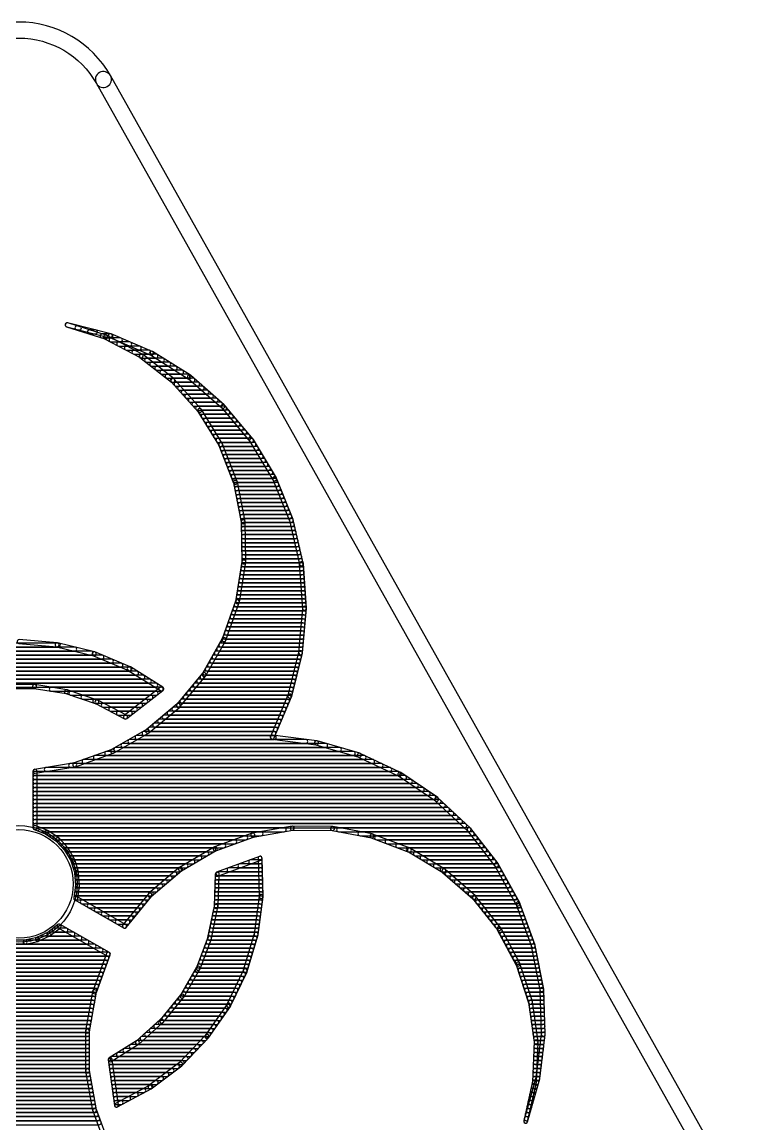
# Model space of a CAD drawing. Extents: x 1.9 to 101, y 1.3 to 100.3.
# Drawn here: x 85.66 to 90.55, y 65.83 to 73.19 of the extents above; entities that cross this region are included whole.
import ezdxf

# ---------------------------------------------------------------- set-up
doc = ezdxf.new("R2010")
doc.units = 0
doc.layers.add('21', color=2, linetype='CONTINUOUS')

msp = doc.modelspace()

# ---------------------------------------------------------------- linework, layer by layer
at = {"layer": '21'}
for points in [[(86.157, 72.7763, 1), (86.2506, 72.8289, 0.5856), (85.0291, 72.8289, 1), (85.1227, 72.7763, -0.5856)], [(90.5472, 65.1755), (86.2506, 72.8289, 1), (86.157, 72.7763), (90.4536, 65.1229, 1)], [(85.9588, 71.1515), (86.2479, 71.0789, 1), (86.2544, 71.1049), (85.9654, 71.1775, 1)], [(86.2222, 71.0961), (85.9662, 71.1773, 1), (85.958, 71.1517), (86.2141, 71.0705, 1)], [(86.0268, 71.1306), (86.0437, 71.1306, 1), (86.0437, 71.1574), (86.0268, 71.1574, 1)], [(86.1113, 71.1038), (86.1504, 71.1038, 1), (86.1504, 71.1306), (86.1113, 71.1306, 1)], [(86.1958, 71.077), (86.2546, 71.077, 1), (86.2546, 71.1038), (86.1958, 71.1038, 1)], [(86.462, 70.9699), (86.2244, 71.0952, 1), (86.2119, 71.0714), (86.4495, 70.9462, 1)], [(86.2459, 71.0795), (86.5201, 70.9626, 1), (86.5306, 70.9873), (86.2564, 71.1042, 1)], [(86.2555, 71.0502), (86.3175, 71.0502, 1), (86.3175, 71.077), (86.2555, 71.077, 1)], [(86.3064, 71.0234), (86.3803, 71.0234, 1), (86.3803, 71.0502), (86.3064, 71.0502, 1)], [(86.3572, 70.9966), (86.4432, 70.9966, 1), (86.4432, 71.0234), (86.3572, 71.0234, 1)], [(86.408, 70.9698), (86.506, 70.9698, 1), (86.506, 70.9966), (86.408, 70.9966, 1)], [(86.6757, 70.8032), (86.464, 70.9686, 1), (86.4475, 70.9475), (86.6592, 70.7821, 1)], [(86.4579, 70.943), (86.555, 70.943, 1), (86.555, 70.9698), (86.4579, 70.9698, 1)], [(86.4922, 70.9162), (86.5977, 70.9162, 1), (86.5977, 70.943), (86.4922, 70.943, 1)], [(86.5182, 70.9636), (86.7707, 70.8053, 1), (86.785, 70.828), (86.5324, 70.9863, 1)], [(86.5265, 70.8894), (86.6405, 70.8894, 1), (86.6405, 70.9162), (86.5265, 70.9162, 1)], [(86.5608, 70.8626), (86.6832, 70.8626, 1), (86.6832, 70.8894), (86.5608, 70.8894, 1)], [(86.5951, 70.8358), (86.726, 70.8358, 1), (86.726, 70.8626), (86.5951, 70.8626, 1)], [(86.6294, 70.809), (86.7687, 70.809, 1), (86.7687, 70.8358), (86.6294, 70.8358, 1)], [(86.6637, 70.7822), (86.802, 70.7822, 1), (86.802, 70.809), (86.6637, 70.809, 1)], [(86.8565, 70.6013), (86.6774, 70.8016, 1), (86.6575, 70.7837), (86.8365, 70.5835, 1)], [(86.6888, 70.7554), (86.8328, 70.7554, 1), (86.8328, 70.7822), (86.6888, 70.7822, 1)], [(86.7691, 70.8066), (86.9937, 70.6107, 1), (87.0114, 70.6309), (86.7867, 70.8268, 1)], [(86.7127, 70.7286), (86.8635, 70.7286, 1), (86.8635, 70.7554), (86.7127, 70.7554, 1)], [(86.7367, 70.7018), (86.8943, 70.7018, 1), (86.8943, 70.7286), (86.7367, 70.7286, 1)], [(86.7606, 70.675), (86.925, 70.675, 1), (86.925, 70.7018), (86.7606, 70.7018, 1)], [(86.7846, 70.6482), (86.9558, 70.6482, 1), (86.9558, 70.675), (86.7846, 70.675, 1)], [(86.8086, 70.6214), (86.9865, 70.6214, 1), (86.9865, 70.6482), (86.8086, 70.6482, 1)], [(86.9923, 70.6122), (87.1836, 70.3837, 1), (87.2042, 70.4009), (87.0128, 70.6294, 1)], [(86.8325, 70.5946), (87.0133, 70.5946, 1), (87.0133, 70.6214), (86.8325, 70.6214, 1)], [(86.9986, 70.3706), (86.8579, 70.5994, 1), (86.8351, 70.5854), (86.9758, 70.3565, 1)], [(86.8534, 70.5678), (87.0357, 70.5678, 1), (87.0357, 70.5946), (86.8534, 70.5946, 1)], [(86.8698, 70.541), (87.0582, 70.541, 1), (87.0582, 70.5678), (86.8698, 70.5678, 1)], [(86.8863, 70.5142), (87.0806, 70.5142, 1), (87.0806, 70.541), (86.8863, 70.541, 1)], [(86.9028, 70.4874), (87.1031, 70.4874, 1), (87.1031, 70.5142), (86.9028, 70.5142, 1)], [(86.9193, 70.4606), (87.1255, 70.4606, 1), (87.1255, 70.4874), (86.9193, 70.4874, 1)], [(86.9358, 70.4338), (87.1479, 70.4338, 1), (87.1479, 70.4606), (86.9358, 70.4606, 1)], [(86.9522, 70.407), (87.1704, 70.407, 1), (87.1704, 70.4338), (86.9522, 70.4338, 1)], [(86.9687, 70.3802), (87.1928, 70.3802, 1), (87.1928, 70.407), (86.9687, 70.407, 1)], [(86.9852, 70.3534), (87.2092, 70.3534, 1), (87.2092, 70.3802), (86.9852, 70.3802, 1)], [(87.0976, 70.1183), (86.9997, 70.3685, 1), (86.9747, 70.3587), (87.0727, 70.1086, 1)], [(86.9964, 70.3266), (87.2253, 70.3266, 1), (87.2253, 70.3534), (86.9964, 70.3534, 1)], [(87.1824, 70.3854), (87.3357, 70.1298, 1), (87.3587, 70.1436), (87.2054, 70.3992, 1)], [(87.0069, 70.2998), (87.2413, 70.2998, 1), (87.2413, 70.3266), (87.0069, 70.3266, 1)], [(87.0174, 70.273), (87.2574, 70.273, 1), (87.2574, 70.2998), (87.0174, 70.2998, 1)], [(87.0279, 70.2462), (87.2735, 70.2462, 1), (87.2735, 70.273), (87.0279, 70.273, 1)], [(87.0384, 70.2194), (87.2895, 70.2194, 1), (87.2895, 70.2462), (87.0384, 70.2462, 1)], [(87.0489, 70.1926), (87.3056, 70.1926, 1), (87.3056, 70.2194), (87.0489, 70.2194, 1)], [(87.0594, 70.1658), (87.3217, 70.1658, 1), (87.3217, 70.1926), (87.0594, 70.1926, 1)], [(87.0699, 70.139), (87.3377, 70.139, 1), (87.3377, 70.1658), (87.0699, 70.1658, 1)], [(87.0804, 70.1122), (87.3516, 70.1122, 1), (87.3516, 70.139), (87.0804, 70.139, 1)], [(87.1504, 69.8525), (87.0983, 70.116, 1), (87.072, 70.1108), (87.1241, 69.8473, 1)], [(87.3347, 70.1317), (87.4462, 69.8552, 1), (87.471, 69.8653), (87.3596, 70.1417, 1)], [(87.0881, 70.0854), (87.3624, 70.0854, 1), (87.3624, 70.1122), (87.0881, 70.1122, 1)], [(87.0934, 70.0586), (87.3732, 70.0586, 1), (87.3732, 70.0854), (87.0934, 70.0854, 1)], [(87.0986, 70.0318), (87.384, 70.0318, 1), (87.384, 70.0586), (87.0986, 70.0586, 1)], [(87.1039, 70.005), (87.3948, 70.005, 1), (87.3948, 70.0318), (87.1039, 70.0318, 1)], [(87.1092, 69.9782), (87.4057, 69.9782, 1), (87.4057, 70.005), (87.1092, 70.005, 1)], [(87.1145, 69.9514), (87.4165, 69.9514, 1), (87.4165, 69.9782), (87.1145, 69.9782, 1)], [(87.1198, 69.9246), (87.4273, 69.9246, 1), (87.4273, 69.9514), (87.1198, 69.9514, 1)], [(87.1251, 69.8978), (87.4381, 69.8978, 1), (87.4381, 69.9246), (87.1251, 69.9246, 1)], [(87.1304, 69.871), (87.4489, 69.871, 1), (87.4489, 69.8978), (87.1304, 69.8978, 1)], [(87.1357, 69.8442), (87.4592, 69.8442, 1), (87.4592, 69.871), (87.1357, 69.871, 1)], [(87.1552, 69.5816), (87.1507, 69.8502, 1), (87.1239, 69.8497), (87.1284, 69.5811, 1)], [(87.1376, 69.8174), (87.4654, 69.8174, 1), (87.4654, 69.8442), (87.1376, 69.8442, 1)], [(87.4455, 69.8573), (87.5124, 69.5668, 1), (87.5385, 69.5728), (87.4717, 69.8633, 1)], [(87.138, 69.7906), (87.4716, 69.7906, 1), (87.4716, 69.8174), (87.138, 69.8174, 1)], [(87.1385, 69.7638), (87.4777, 69.7638, 1), (87.4777, 69.7906), (87.1385, 69.7906, 1)], [(87.139, 69.737), (87.4839, 69.737, 1), (87.4839, 69.7638), (87.139, 69.7638, 1)], [(87.1394, 69.7102), (87.4901, 69.7102, 1), (87.4901, 69.737), (87.1394, 69.737, 1)], [(87.1399, 69.6834), (87.4962, 69.6834, 1), (87.4962, 69.7102), (87.1399, 69.7102, 1)], [(87.1403, 69.6566), (87.5024, 69.6566, 1), (87.5024, 69.6834), (87.1403, 69.6834, 1)], [(87.1408, 69.6298), (87.5086, 69.6298, 1), (87.5086, 69.6566), (87.1408, 69.6566, 1)], [(87.1412, 69.603), (87.5148, 69.603, 1), (87.5148, 69.6298), (87.1412, 69.6298, 1)], [(87.1417, 69.5762), (87.5209, 69.5762, 1), (87.5209, 69.603), (87.1417, 69.603, 1)], [(87.112, 69.3141), (87.1551, 69.5792, 1), (87.1286, 69.5835), (87.0856, 69.3183, 1)], [(87.1345, 69.5226), (87.5278, 69.5226, 1), (87.5278, 69.5494), (87.1345, 69.5494, 1)], [(87.1388, 69.5494), (87.526, 69.5494, 1), (87.526, 69.5762), (87.1388, 69.5762, 1)], [(87.5121, 69.5689), (87.5328, 69.2715, 1), (87.5595, 69.2734), (87.5389, 69.5707, 1)], [(87.1214, 69.4422), (87.5334, 69.4422, 1), (87.5334, 69.469), (87.1214, 69.469, 1)], [(87.1258, 69.469), (87.5316, 69.469, 1), (87.5316, 69.4958), (87.1258, 69.4958, 1)], [(87.1301, 69.4958), (87.5297, 69.4958, 1), (87.5297, 69.5226), (87.1301, 69.5226, 1)], [(87.1084, 69.3618), (87.539, 69.3618, 1), (87.539, 69.3886), (87.1084, 69.3886, 1)], [(87.1127, 69.3886), (87.5372, 69.3886, 1), (87.5372, 69.4154), (87.1127, 69.4154, 1)], [(87.1171, 69.4154), (87.5353, 69.4154, 1), (87.5353, 69.4422), (87.1171, 69.4422, 1)], [(87.0221, 69.0584), (87.1114, 69.3117, 1), (87.0862, 69.3207), (86.9968, 69.0673, 1)], [(87.0912, 69.2814), (87.5446, 69.2814, 1), (87.5446, 69.3082), (87.0912, 69.3082, 1)], [(87.0997, 69.3082), (87.5427, 69.3082, 1), (87.5427, 69.335), (87.0997, 69.335, 1)], [(87.104, 69.335), (87.5409, 69.335, 1), (87.5409, 69.3618), (87.104, 69.3618, 1)], [(87.0723, 69.2278), (87.5434, 69.2278, 1), (87.5434, 69.2546), (87.0723, 69.2546, 1)], [(87.0818, 69.2546), (87.5458, 69.2546, 1), (87.5458, 69.2814), (87.0818, 69.2814, 1)], [(87.5328, 69.2736), (87.5068, 68.9767, 1), (87.5335, 68.9744), (87.5595, 69.2713, 1)], [(87.044, 69.1474), (87.5364, 69.1474, 1), (87.5364, 69.1742), (87.044, 69.1742, 1)], [(87.0534, 69.1742), (87.5387, 69.1742, 1), (87.5387, 69.201), (87.0534, 69.201, 1)], [(87.0629, 69.201), (87.5411, 69.201, 1), (87.5411, 69.2278), (87.0629, 69.2278, 1)], [(87.0156, 69.067), (87.5293, 69.067, 1), (87.5293, 69.0938), (87.0156, 69.0938, 1)], [(87.0251, 69.0938), (87.5317, 69.0938, 1), (87.5317, 69.1206), (87.0251, 69.1206, 1)], [(87.0345, 69.1206), (87.534, 69.1206, 1), (87.534, 69.1474), (87.0345, 69.1474, 1)], [(85.258, 68.9866), (86.0126, 68.9866, 1), (86.0126, 69.0134), (85.258, 69.0134, 1)], [(85.3704, 69.0134), (85.9036, 69.0134, 1), (85.9036, 69.0402), (85.3704, 69.0402, 1)], [(85.6398, 69.0366), (85.8938, 69.0156, 1), (85.896, 69.0423), (85.6421, 69.0633, 1)], [(85.8917, 69.0159), (86.1391, 68.9551, 1), (86.1455, 68.9811), (85.8981, 69.042, 1)], [(86.8883, 68.8228), (87.0211, 69.0562, 1), (86.9978, 69.0695), (86.865, 68.836, 1)], [(86.9737, 68.9866), (87.5223, 68.9866, 1), (87.5223, 69.0134), (86.9737, 69.0134, 1)], [(86.9889, 69.0134), (87.5246, 69.0134, 1), (87.5246, 69.0402), (86.9889, 69.0402, 1)], [(87.0042, 69.0402), (87.527, 69.0402, 1), (87.527, 69.067), (87.0042, 69.067, 1)], [(85.078, 68.933), (86.1938, 68.933, 1), (86.1938, 68.9598), (85.078, 68.9598, 1)], [(85.1455, 68.9598), (86.1217, 68.9598, 1), (86.1217, 68.9866), (85.1455, 68.9866, 1)], [(86.1371, 68.9558), (86.3718, 68.8567, 1), (86.3822, 68.8814), (86.1475, 68.9805, 1)], [(86.9432, 68.933), (87.5129, 68.933, 1), (87.5129, 68.9598), (86.9432, 68.9598, 1)], [(86.9584, 68.9598), (87.5195, 68.9598, 1), (87.5195, 68.9866), (86.9584, 68.9866, 1)], [(87.5071, 68.9788), (87.435, 68.6896, 1), (87.461, 68.6831), (87.5331, 68.9723, 1)], [(84.8902, 68.8526), (86.3819, 68.8526, 1), (86.3819, 68.8794), (84.8902, 68.8794, 1)], [(84.9485, 68.8794), (86.3208, 68.8794, 1), (86.3208, 68.9062), (84.9485, 68.9062, 1)], [(85.0133, 68.9062), (86.2573, 68.9062, 1), (86.2573, 68.933), (85.0133, 68.933, 1)], [(86.3699, 68.8577), (86.5861, 68.7228, 1), (86.6003, 68.7456), (86.3841, 68.8804, 1)], [(86.8975, 68.8526), (87.4928, 68.8526, 1), (87.4928, 68.8794), (86.8975, 68.8794, 1)], [(86.9127, 68.8794), (87.4995, 68.8794, 1), (87.4995, 68.9062), (86.9127, 68.9062, 1)], [(86.928, 68.9062), (87.5062, 68.9062, 1), (87.5062, 68.933), (86.928, 68.933, 1)], [(84.7593, 68.7722), (86.5108, 68.7722, 1), (86.5108, 68.799), (84.7593, 68.799, 1)], [(84.8029, 68.799), (86.4678, 68.799, 1), (86.4678, 68.8258), (84.8029, 68.8258, 1)], [(84.8466, 68.8258), (86.4249, 68.8258, 1), (86.4249, 68.8526), (84.8466, 68.8526, 1)], [(86.7149, 68.6145), (86.8869, 68.8208, 1), (86.8663, 68.838), (86.6943, 68.6317, 1)], [(86.8401, 68.7722), (87.4728, 68.7722, 1), (87.4728, 68.799), (86.8401, 68.799, 1)], [(86.8625, 68.799), (87.4794, 68.799, 1), (87.4794, 68.8258), (86.8625, 68.8258, 1)], [(86.8822, 68.8258), (87.4861, 68.8258, 1), (87.4861, 68.8526), (86.8822, 68.8526, 1)], [(84.7156, 68.7454), (86.5538, 68.7454, 1), (86.5538, 68.7722), (84.7156, 68.7722, 1)], [(85.7442, 68.7636), (85.5288, 68.7636, 1), (85.5288, 68.7368), (85.7442, 68.7368, 1)], [(85.959, 68.7287), (85.7464, 68.7634, 1), (85.742, 68.7369), (85.9546, 68.7022, 1)], [(85.8554, 68.7186), (86.5904, 68.7186, 1), (86.5904, 68.7454), (85.8554, 68.7454, 1)], [(86.1653, 68.6596), (85.9611, 68.7281, 1), (85.9525, 68.7027), (86.1567, 68.6342, 1)], [(86.585, 68.7448), (86.3433, 68.5569, 1), (86.3597, 68.5357), (86.6014, 68.7236, 1)], [(86.7954, 68.7186), (87.4594, 68.7186, 1), (87.4594, 68.7454), (86.7954, 68.7454, 1)], [(86.8178, 68.7454), (87.4661, 68.7454, 1), (87.4661, 68.7722), (86.8178, 68.7722, 1)], [(85.9873, 68.6918), (86.5559, 68.6918, 1), (86.5559, 68.7186), (85.9873, 68.7186, 1)], [(86.0671, 68.665), (86.5214, 68.665, 1), (86.5214, 68.6918), (86.0671, 68.6918, 1)], [(86.1469, 68.6382), (86.487, 68.6382, 1), (86.487, 68.665), (86.1469, 68.665, 1)], [(86.3578, 68.5581), (86.1673, 68.6587, 1), (86.1548, 68.635), (86.3452, 68.5345, 1)], [(86.7283, 68.6382), (87.4333, 68.6382, 1), (87.4333, 68.665), (86.7283, 68.665, 1)], [(86.7507, 68.665), (87.4446, 68.665, 1), (87.4446, 68.6918), (86.7507, 68.6918, 1)], [(86.773, 68.6918), (87.4527, 68.6918, 1), (87.4527, 68.7186), (86.773, 68.7186, 1)], [(87.4357, 68.6916), (87.3193, 68.4172, 1), (87.3439, 68.4068), (87.4604, 68.6811, 1)], [(86.2028, 68.6114), (86.4525, 68.6114, 1), (86.4525, 68.6382), (86.2028, 68.6382, 1)], [(86.2536, 68.5846), (86.418, 68.5846, 1), (86.418, 68.6114), (86.2536, 68.6114, 1)], [(86.3043, 68.5578), (86.3835, 68.5578, 1), (86.3835, 68.5846), (86.3043, 68.5846, 1)], [(86.5073, 68.4403), (86.7132, 68.6128, 1), (86.696, 68.6334), (86.4901, 68.4608, 1)], [(86.6426, 68.5578), (87.3992, 68.5578, 1), (87.3992, 68.5846), (86.6426, 68.5846, 1)], [(86.6746, 68.5846), (87.4105, 68.5846, 1), (87.4105, 68.6114), (86.6746, 68.6114, 1)], [(86.706, 68.6114), (87.4219, 68.6114, 1), (87.4219, 68.6382), (86.706, 68.6382, 1)], [(86.5467, 68.4774), (87.365, 68.4774, 1), (87.365, 68.5042), (86.5467, 68.5042, 1)], [(86.5787, 68.5042), (87.3764, 68.5042, 1), (87.3764, 68.531), (86.5787, 68.531, 1)], [(86.6106, 68.531), (87.3878, 68.531, 1), (87.3878, 68.5578), (86.6106, 68.5578, 1)], [(86.2721, 68.3056), (86.5053, 68.4389, 1), (86.492, 68.4622), (86.2588, 68.3289, 1)], [(86.4753, 68.4238), (87.3423, 68.4238, 1), (87.3423, 68.4506), (86.4753, 68.4506, 1)], [(86.5147, 68.4506), (87.3537, 68.4506, 1), (87.3537, 68.4774), (86.5147, 68.4774, 1)], [(87.3299, 68.3987), (87.6252, 68.3611, 1), (87.6286, 68.3877), (87.3333, 68.4253, 1)], [(86.3346, 68.3434), (87.6874, 68.3434, 1), (87.6874, 68.3702), (86.3346, 68.3702, 1)], [(86.3815, 68.3702), (87.5547, 68.3702, 1), (87.5547, 68.397), (86.3815, 68.397, 1)], [(86.4284, 68.397), (87.3442, 68.397, 1), (87.3442, 68.4238), (86.4284, 68.4238, 1)], [(87.6231, 68.3616), (87.9089, 68.2784, 1), (87.9164, 68.3041), (87.6306, 68.3873, 1)], [(86.0168, 68.2147), (86.27, 68.3046, 1), (86.261, 68.3299), (86.0079, 68.24, 1)], [(86.1505, 68.263), (87.9443, 68.263, 1), (87.9443, 68.2898), (86.1505, 68.2898, 1)], [(86.2259, 68.2898), (87.8716, 68.2898, 1), (87.8716, 68.3166), (86.2259, 68.3166, 1)], [(86.2878, 68.3166), (87.7795, 68.3166, 1), (87.7795, 68.3434), (86.2878, 68.3434, 1)], [(87.907, 68.2791), (88.1763, 68.1524, 1), (88.1877, 68.1767), (87.9184, 68.3034, 1)], [(85.7495, 68.1705), (86.0145, 68.2141, 1), (86.0102, 68.2406), (85.7451, 68.1969, 1)], [(85.822, 68.1826), (88.1152, 68.1826, 1), (88.1152, 68.2094), (85.822, 68.2094, 1)], [(85.9848, 68.2094), (88.0582, 68.2094, 1), (88.0582, 68.2362), (85.9848, 68.2362, 1)], [(86.075, 68.2362), (88.0012, 68.2362, 1), (88.0012, 68.263), (86.075, 68.263, 1)], [(85.7607, 67.8078), (85.7607, 68.1837, 1), (85.7339, 68.1837), (85.7339, 67.8078, 1)], [(85.7473, 68.1558), (88.1722, 68.1558, 1), (88.1722, 68.1826), (85.7473, 68.1826, 1)], [(85.7473, 68.129), (88.2147, 68.129, 1), (88.2147, 68.1558), (85.7473, 68.1558, 1)], [(88.1745, 68.1535), (88.4208, 67.9863, 1), (88.4358, 68.0085), (88.1895, 68.1757, 1)], [(85.7473, 68.1022), (88.2542, 68.1022, 1), (88.2542, 68.129), (85.7473, 68.129, 1)], [(85.7473, 68.0754), (88.2936, 68.0754, 1), (88.2936, 68.1022), (85.7473, 68.1022, 1)], [(85.7473, 68.0486), (88.3331, 68.0486, 1), (88.3331, 68.0754), (85.7473, 68.0754, 1)], [(85.7473, 68.0218), (88.3726, 68.0218, 1), (88.3726, 68.0486), (85.7473, 68.0486, 1)], [(85.7473, 67.995), (88.4121, 67.995, 1), (88.4121, 68.0218), (85.7473, 68.0218, 1)], [(85.7473, 67.9682), (88.4452, 67.9682, 1), (88.4452, 67.995), (85.7473, 67.995, 1)], [(88.4191, 67.9876), (88.6363, 67.7841, 1), (88.6547, 67.8037), (88.4375, 68.0072, 1)], [(85.7473, 67.9414), (88.4738, 67.9414, 1), (88.4738, 67.9682), (85.7473, 67.9682, 1)], [(85.7473, 67.9146), (88.5024, 67.9146, 1), (88.5024, 67.9414), (85.7473, 67.9414, 1)], [(85.7473, 67.8878), (88.531, 67.8878, 1), (88.531, 67.9146), (85.7473, 67.9146, 1)], [(85.7473, 67.861), (88.5596, 67.861, 1), (88.5596, 67.8878), (85.7473, 67.8878, 1)], [(85.7473, 67.8342), (88.5882, 67.8342, 1), (88.5882, 67.861), (85.7473, 67.861, 1)], [(85.7473, 67.8074), (88.6168, 67.8074, 1), (88.6168, 67.8342), (85.7473, 67.8342, 1)], [(85.8322, 67.7885), (85.7522, 67.8203, 1), (85.7424, 67.7953), (85.8223, 67.7636, 1)], [(85.7821, 67.7806), (87.4111, 67.7806, 1), (87.4111, 67.8074), (85.7821, 67.8074, 1)], [(85.9057, 67.7385), (85.8348, 67.7871, 1), (85.8197, 67.765), (85.8906, 67.7164, 1)], [(85.8402, 67.7538), (87.2563, 67.7538, 1), (87.2563, 67.7806), (85.8402, 67.7806, 1)], [(87.197, 67.7703), (86.9453, 67.6785, 1), (86.9545, 67.6534), (87.2062, 67.7451, 1)], [(87.4633, 67.8166), (87.1993, 67.7709, 1), (87.2039, 67.7445), (87.4679, 67.7902, 1)], [(87.7336, 67.815), (87.4657, 67.8168, 1), (87.4655, 67.79), (87.7335, 67.7882, 1)], [(87.9994, 67.7654), (87.736, 67.8148, 1), (87.7311, 67.7884), (87.9944, 67.7391, 1)], [(87.7741, 67.7806), (88.6454, 67.7806, 1), (88.6454, 67.8074), (87.7741, 67.8074, 1)], [(87.9172, 67.7538), (88.6663, 67.7538, 1), (88.6663, 67.7806), (87.9172, 67.7806, 1)], [(88.2521, 67.6695), (88.0017, 67.7648, 1), (87.9922, 67.7397), (88.2426, 67.6445, 1)], [(88.6349, 67.7857), (88.8178, 67.5508, 1), (88.8389, 67.5673), (88.6561, 67.8021, 1)], [(85.8793, 67.727), (87.1541, 67.727, 1), (87.1541, 67.7538), (85.8793, 67.7538, 1)], [(85.9664, 67.6734), (85.908, 67.7366, 1), (85.8883, 67.7183), (85.9467, 67.6552, 1)], [(85.911, 67.7002), (87.0806, 67.7002, 1), (87.0806, 67.727), (85.911, 67.727, 1)], [(85.9358, 67.6734), (87.0071, 67.6734, 1), (87.0071, 67.7002), (85.9358, 67.7002, 1)], [(88.0281, 67.727), (88.6872, 67.727, 1), (88.6872, 67.7538), (88.0281, 67.7538, 1)], [(88.0986, 67.7002), (88.708, 67.7002, 1), (88.708, 67.727), (88.0986, 67.727, 1)], [(88.1691, 67.6734), (88.7289, 67.6734, 1), (88.7289, 67.7002), (88.1691, 67.7002, 1)], [(86.0111, 67.5966), (85.9682, 67.671, 1), (85.945, 67.6576), (85.9879, 67.5832, 1)], [(85.9591, 67.6466), (86.9397, 67.6466, 1), (86.9397, 67.6734), (85.9591, 67.6734, 1)], [(85.9745, 67.6198), (86.8937, 67.6198, 1), (86.8937, 67.6466), (85.9745, 67.6466, 1)], [(85.99, 67.593), (86.8478, 67.593, 1), (86.8478, 67.6198), (85.99, 67.6198, 1)], [(86.9431, 67.6775), (86.7117, 67.5425, 1), (86.7252, 67.5194), (86.9566, 67.6544, 1)], [(86.9688, 67.4841), (87.2549, 67.5902, 1), (87.2455, 67.6154), (86.9594, 67.5093, 1)], [(87.2368, 67.6024), (87.2437, 67.3478, 1), (87.2705, 67.3485), (87.2636, 67.6032, 1)], [(88.2395, 67.6466), (88.7497, 67.6466, 1), (88.7497, 67.6734), (88.2395, 67.6734, 1)], [(88.4838, 67.5304), (88.2543, 67.6685, 1), (88.2404, 67.6455), (88.47, 67.5074, 1)], [(88.2869, 67.6198), (88.7706, 67.6198, 1), (88.7706, 67.6466), (88.2869, 67.6466, 1)], [(88.3315, 67.593), (88.7915, 67.593, 1), (88.7915, 67.6198), (88.3315, 67.6198, 1)], [(86.0378, 67.5117), (86.0123, 67.5938, 1), (85.9867, 67.5859), (86.0122, 67.5038, 1)], [(86.0027, 67.5662), (86.8018, 67.5662, 1), (86.8018, 67.593), (86.0027, 67.593, 1)], [(86.011, 67.5394), (86.7559, 67.5394, 1), (86.7559, 67.5662), (86.011, 67.5662, 1)], [(86.7097, 67.5412), (86.5059, 67.3673, 1), (86.5233, 67.3469), (86.7271, 67.5208, 1)], [(87.1154, 67.5394), (87.2516, 67.5394, 1), (87.2516, 67.5662), (87.1154, 67.5662, 1)], [(87.1876, 67.5662), (87.2508, 67.5662, 1), (87.2508, 67.593), (87.1876, 67.593, 1)], [(88.376, 67.5662), (88.8123, 67.5662, 1), (88.8123, 67.593), (88.376, 67.593, 1)], [(88.4206, 67.5394), (88.8318, 67.5394, 1), (88.8318, 67.5662), (88.4206, 67.5662, 1)], [(88.8166, 67.5526), (88.9606, 67.292, 1), (88.984, 67.305), (88.8401, 67.5655, 1)], [(86.0193, 67.5126), (86.7126, 67.5126, 1), (86.7126, 67.5394), (86.0193, 67.5394, 1)], [(86.045, 67.423), (86.0383, 67.5087, 1), (86.0116, 67.5067), (86.0182, 67.4209, 1)], [(86.0256, 67.4858), (86.6812, 67.4858, 1), (86.6812, 67.5126), (86.0256, 67.5126, 1)], [(86.0277, 67.459), (86.6498, 67.459, 1), (86.6498, 67.4858), (86.0277, 67.4858, 1)], [(86.9694, 67.2809), (86.9775, 67.4962, 1), (86.9507, 67.4972), (86.9426, 67.282, 1)], [(86.9632, 67.459), (87.2537, 67.459, 1), (87.2537, 67.4858), (86.9632, 67.4858, 1)], [(86.9708, 67.4858), (87.253, 67.4858, 1), (87.253, 67.5126), (86.9708, 67.5126, 1)], [(87.0431, 67.5126), (87.2523, 67.5126, 1), (87.2523, 67.5394), (87.0431, 67.5394, 1)], [(88.4651, 67.5126), (88.8466, 67.5126, 1), (88.8466, 67.5394), (88.4651, 67.5394, 1)], [(88.6872, 67.3523), (88.4858, 67.5289, 1), (88.4681, 67.5088), (88.6695, 67.3321, 1)], [(88.4994, 67.4858), (88.8614, 67.4858, 1), (88.8614, 67.5126), (88.4994, 67.5126, 1)], [(88.5299, 67.459), (88.8762, 67.459, 1), (88.8762, 67.4858), (88.5299, 67.4858, 1)], [(86.0324, 67.335), (86.0449, 67.42, 1), (86.0184, 67.4239), (86.0058, 67.3388, 1)], [(86.0272, 67.3786), (86.5555, 67.3786, 1), (86.5555, 67.4054), (86.0272, 67.4054, 1)], [(86.0298, 67.4322), (86.6184, 67.4322, 1), (86.6184, 67.459), (86.0298, 67.459, 1)], [(86.0311, 67.4054), (86.5869, 67.4054, 1), (86.5869, 67.4322), (86.0311, 67.4322, 1)], [(86.9601, 67.3786), (87.2559, 67.3786, 1), (87.2559, 67.4054), (86.9601, 67.4054, 1)], [(86.9612, 67.4054), (87.2552, 67.4054, 1), (87.2552, 67.4322), (86.9612, 67.4322, 1)], [(86.9622, 67.4322), (87.2545, 67.4322, 1), (87.2545, 67.459), (86.9622, 67.459, 1)], [(88.5605, 67.4322), (88.891, 67.4322, 1), (88.891, 67.459), (88.5605, 67.459, 1)], [(88.591, 67.4054), (88.9058, 67.4054, 1), (88.9058, 67.4322), (88.591, 67.4322, 1)], [(88.6216, 67.3786), (88.9206, 67.3786, 1), (88.9206, 67.4054), (88.6216, 67.4054, 1)], [(86.3515, 67.1614), (86.0258, 67.3485, 1), (86.0124, 67.3253), (86.3381, 67.1382, 1)], [(86.0193, 67.325), (86.4993, 67.325, 1), (86.4993, 67.3518), (86.0193, 67.3518, 1)], [(86.0233, 67.3518), (86.5241, 67.3518, 1), (86.5241, 67.3786), (86.0233, 67.3786, 1)], [(86.0631, 67.2982), (86.4773, 67.2982, 1), (86.4773, 67.325), (86.0631, 67.325, 1)], [(86.5042, 67.3656), (86.3344, 67.1583, 1), (86.3552, 67.1413), (86.525, 67.3486, 1)], [(86.9571, 67.2982), (87.2523, 67.2982, 1), (87.2523, 67.325), (86.9571, 67.325, 1)], [(86.9581, 67.325), (87.2558, 67.325, 1), (87.2558, 67.3518), (86.9581, 67.3518, 1)], [(86.9591, 67.3518), (87.2566, 67.3518, 1), (87.2566, 67.3786), (86.9591, 67.3786, 1)], [(87.2438, 67.3499), (87.2105, 67.0973, 1), (87.2371, 67.0938), (87.2704, 67.3464, 1)], [(88.6522, 67.3518), (88.9355, 67.3518, 1), (88.9355, 67.3786), (88.6522, 67.3786, 1)], [(88.8558, 67.141), (88.6889, 67.3506, 1), (88.6679, 67.3339), (88.8348, 67.1243, 1)], [(88.6814, 67.325), (88.9503, 67.325, 1), (88.9503, 67.3518), (88.6814, 67.3518, 1)], [(88.7027, 67.2982), (88.9651, 67.2982, 1), (88.9651, 67.325), (88.7027, 67.325, 1)], [(86.1098, 67.2714), (86.4554, 67.2714, 1), (86.4554, 67.2982), (86.1098, 67.2982, 1)], [(86.1565, 67.2446), (86.4334, 67.2446, 1), (86.4334, 67.2714), (86.1565, 67.2714, 1)], [(86.9264, 67.0677), (86.9691, 67.2788, 1), (86.9428, 67.2841), (86.9001, 67.073, 1)], [(86.9512, 67.2446), (87.2452, 67.2446, 1), (87.2452, 67.2714), (86.9512, 67.2714, 1)], [(86.9561, 67.2714), (87.2488, 67.2714, 1), (87.2488, 67.2982), (86.9561, 67.2982, 1)], [(88.7241, 67.2714), (88.9773, 67.2714, 1), (88.9773, 67.2982), (88.7241, 67.2982, 1)], [(88.7454, 67.2446), (88.987, 67.2446, 1), (88.987, 67.2714), (88.7454, 67.2714, 1)], [(88.9597, 67.294), (89.0613, 67.0142, 1), (89.0865, 67.0233), (88.9849, 67.3031, 1)], [(86.2031, 67.2178), (86.4115, 67.2178, 1), (86.4115, 67.2446), (86.2031, 67.2446, 1)], [(86.2498, 67.191), (86.3895, 67.191, 1), (86.3895, 67.2178), (86.2498, 67.2178, 1)], [(86.2964, 67.1642), (86.3676, 67.1642, 1), (86.3676, 67.191), (86.2964, 67.191, 1)], [(86.935, 67.1642), (87.2346, 67.1642, 1), (87.2346, 67.191), (86.935, 67.191, 1)], [(86.9404, 67.191), (87.2381, 67.191, 1), (87.2381, 67.2178), (86.9404, 67.2178, 1)], [(86.9458, 67.2178), (87.2417, 67.2178, 1), (87.2417, 67.2446), (86.9458, 67.2446, 1)], [(88.7668, 67.2178), (88.9968, 67.2178, 1), (88.9968, 67.2446), (88.7668, 67.2446, 1)], [(88.7881, 67.191), (89.0065, 67.191, 1), (89.0065, 67.2178), (88.7881, 67.2178, 1)], [(88.8095, 67.1642), (89.0162, 67.1642, 1), (89.0162, 67.191), (88.8095, 67.191, 1)], [(85.7695, 67.0492), (85.8467, 67.0854, 1), (85.8353, 67.1097), (85.7581, 67.0735, 1)], [(85.8402, 67.0838), (86.0005, 67.0838, 1), (86.0005, 67.1106), (85.8402, 67.1106, 1)], [(85.8492, 67.087), (85.9166, 67.1392, 1), (85.9002, 67.1604), (85.8328, 67.1082, 1)], [(85.8751, 67.1106), (85.9536, 67.1106, 1), (85.9536, 67.1374), (85.8751, 67.1374, 1)], [(85.9018, 67.1382), (86.2307, 66.9503, 1), (86.2439, 66.9735), (85.915, 67.1614, 1)], [(86.3431, 67.1374), (86.3456, 67.1374, 1), (86.3456, 67.1642), (86.3431, 67.1642, 1)], [(86.9187, 67.0838), (87.224, 67.0838, 1), (87.224, 67.1106), (86.9187, 67.1106, 1)], [(86.9241, 67.1106), (87.2275, 67.1106, 1), (87.2275, 67.1374), (86.9241, 67.1374, 1)], [(86.9295, 67.1374), (87.2311, 67.1374, 1), (87.2311, 67.1642), (86.9295, 67.1642, 1)], [(87.2109, 67.0994), (87.1382, 66.8552, 1), (87.1639, 66.8475), (87.2366, 67.0917, 1)], [(88.8308, 67.1374), (89.0259, 67.1374, 1), (89.0259, 67.1642), (88.8308, 67.1642, 1)], [(88.9842, 66.9031), (88.8571, 67.139, 1), (88.8335, 67.1263), (88.9606, 66.8904, 1)], [(88.8499, 67.1106), (89.0357, 67.1106, 1), (89.0357, 67.1374), (88.8499, 67.1374, 1)], [(88.8644, 67.0838), (89.0454, 67.0838, 1), (89.0454, 67.1106), (88.8644, 67.1106, 1)], [(85.1369, 67.0034), (86.1412, 67.0034, 1), (86.1412, 67.0302), (85.1369, 67.0302, 1)], [(85.5953, 67.0296), (85.6806, 67.0295, 1), (85.6806, 67.0563), (85.5953, 67.0564, 1)], [(85.6835, 67.0298), (85.7667, 67.0483, 1), (85.7609, 67.0744), (85.6777, 67.0559, 1)], [(85.6839, 67.0302), (86.0943, 67.0302, 1), (86.0943, 67.057), (85.6839, 67.057, 1)], [(85.7831, 67.057), (86.0474, 67.057, 1), (86.0474, 67.0838), (85.7831, 67.0838, 1)], [(86.8496, 66.8641), (86.9258, 67.0656, 1), (86.9007, 67.0751), (86.8245, 66.8736, 1)], [(86.893, 67.0034), (87.2003, 67.0034, 1), (87.2003, 67.0302), (86.893, 67.0302, 1)], [(86.9031, 67.0302), (87.2083, 67.0302, 1), (87.2083, 67.057), (86.9031, 67.057, 1)], [(86.9133, 67.057), (87.2163, 67.057, 1), (87.2163, 67.0838), (86.9133, 67.0838, 1)], [(88.8788, 67.057), (89.0551, 67.057, 1), (89.0551, 67.0838), (88.8788, 67.0838, 1)], [(88.8933, 67.0302), (89.0649, 67.0302, 1), (89.0649, 67.057), (88.8933, 67.057, 1)], [(88.9077, 67.0034), (89.0743, 67.0034, 1), (89.0743, 67.0302), (88.9077, 67.0302, 1)], [(89.0607, 67.0162), (89.1175, 66.724, 1), (89.1438, 66.7291), (89.0871, 67.0213, 1)], [(85.0445, 66.9498), (86.235, 66.9498, 1), (86.235, 66.9766), (85.0445, 66.9766, 1)], [(85.0907, 66.9766), (86.1881, 66.9766, 1), (86.1881, 67.0034), (85.0907, 67.0034, 1)], [(86.2247, 66.9665), (86.1325, 66.7165, 1), (86.1576, 66.7072), (86.2499, 66.9573, 1)], [(86.8727, 66.9498), (87.1843, 66.9498, 1), (87.1843, 66.9766), (86.8727, 66.9766, 1)], [(86.8829, 66.9766), (87.1923, 66.9766, 1), (87.1923, 67.0034), (86.8829, 67.0034, 1)], [(88.9221, 66.9766), (89.0795, 66.9766, 1), (89.0795, 67.0034), (88.9221, 67.0034, 1)], [(88.9366, 66.9498), (89.0847, 66.9498, 1), (89.0847, 66.9766), (88.9366, 66.9766, 1)], [(85.0516, 66.923), (86.2279, 66.923, 1), (86.2279, 66.9498), (85.0516, 66.9498, 1)], [(85.0614, 66.8962), (86.218, 66.8962, 1), (86.218, 66.923), (85.0614, 66.923, 1)], [(85.0712, 66.8694), (86.2081, 66.8694, 1), (86.2081, 66.8962), (85.0712, 66.8962, 1)], [(86.741, 66.6756), (86.8486, 66.8622, 1), (86.8254, 66.8756), (86.7177, 66.689, 1)], [(86.8423, 66.8694), (87.1604, 66.8694, 1), (87.1604, 66.8962), (86.8423, 66.8962, 1)], [(86.8525, 66.8962), (87.1684, 66.8962, 1), (87.1684, 66.923), (86.8525, 66.923, 1)], [(86.8626, 66.923), (87.1764, 66.923, 1), (87.1764, 66.9498), (86.8626, 66.9498, 1)], [(88.951, 66.923), (89.0899, 66.923, 1), (89.0899, 66.9498), (88.951, 66.9498, 1)], [(88.9655, 66.8962), (89.0951, 66.8962, 1), (89.0951, 66.923), (88.9655, 66.923, 1)], [(89.0684, 66.6462), (88.9851, 66.9009, 1), (88.9597, 66.8926), (89.0429, 66.6379, 1)], [(88.977, 66.8694), (89.1003, 66.8694, 1), (89.1003, 66.8962), (88.977, 66.8962, 1)], [(85.081, 66.8426), (86.1982, 66.8426, 1), (86.1982, 66.8694), (85.081, 66.8694, 1)], [(85.0908, 66.8158), (86.1883, 66.8158, 1), (86.1883, 66.8426), (85.0908, 66.8426, 1)], [(85.1006, 66.789), (86.1785, 66.789, 1), (86.1785, 66.8158), (85.1006, 66.8158, 1)], [(86.7987, 66.789), (87.1275, 66.789, 1), (87.1275, 66.8158), (86.7987, 66.8158, 1)], [(86.8141, 66.8158), (87.1404, 66.8158, 1), (87.1404, 66.8426), (86.8141, 66.8426, 1)], [(86.8296, 66.8426), (87.1524, 66.8426, 1), (87.1524, 66.8694), (86.8296, 66.8694, 1)], [(87.1389, 66.8572), (87.0286, 66.6275, 1), (87.0527, 66.6159), (87.1631, 66.8456, 1)], [(88.9857, 66.8426), (89.1055, 66.8426, 1), (89.1055, 66.8694), (88.9857, 66.8694, 1)], [(88.9945, 66.8158), (89.1107, 66.8158, 1), (89.1107, 66.8426), (88.9945, 66.8426, 1)], [(89.0032, 66.789), (89.1159, 66.789, 1), (89.1159, 66.8158), (89.0032, 66.8158, 1)], [(85.1104, 66.7622), (86.1686, 66.7622, 1), (86.1686, 66.789), (85.1104, 66.789, 1)], [(85.1202, 66.7354), (86.1587, 66.7354, 1), (86.1587, 66.7622), (85.1202, 66.7622, 1)], [(85.13, 66.7086), (86.1488, 66.7086, 1), (86.1488, 66.7354), (85.13, 66.7354, 1)], [(86.7523, 66.7086), (87.0889, 66.7086, 1), (87.0889, 66.7354), (86.7523, 66.7354, 1)], [(86.7677, 66.7354), (87.1017, 66.7354, 1), (87.1017, 66.7622), (86.7677, 66.7622, 1)], [(86.7832, 66.7622), (87.1146, 66.7622, 1), (87.1146, 66.789), (86.7832, 66.789, 1)], [(89.012, 66.7622), (89.1211, 66.7622, 1), (89.1211, 66.789), (89.012, 66.789, 1)], [(89.0208, 66.7354), (89.1263, 66.7354, 1), (89.1263, 66.7622), (89.0208, 66.7622, 1)], [(89.0295, 66.7086), (89.1308, 66.7086, 1), (89.1308, 66.7354), (89.0295, 66.7354, 1)], [(89.1172, 66.7261), (89.1277, 66.4286, 1), (89.1545, 66.4296), (89.144, 66.727, 1)], [(85.1365, 66.6818), (86.1421, 66.6818, 1), (86.1421, 66.7086), (85.1365, 66.7086, 1)], [(85.1412, 66.655), (86.1373, 66.655, 1), (86.1373, 66.6818), (85.1412, 66.6818, 1)], [(86.1319, 66.7142), (86.0851, 66.4519, 1), (86.1115, 66.4472), (86.1583, 66.7095, 1)], [(86.6034, 66.5071), (86.7397, 66.6738, 1), (86.719, 66.6908), (86.5826, 66.524, 1)], [(86.718, 66.655), (87.0631, 66.655, 1), (87.0631, 66.6818), (86.718, 66.6818, 1)], [(86.7368, 66.6818), (87.076, 66.6818, 1), (87.076, 66.7086), (86.7368, 66.7086, 1)], [(89.0383, 66.6818), (89.1317, 66.6818, 1), (89.1317, 66.7086), (89.0383, 66.7086, 1)], [(89.047, 66.655), (89.1327, 66.655, 1), (89.1327, 66.6818), (89.047, 66.6818, 1)], [(85.146, 66.6282), (86.1325, 66.6282, 1), (86.1325, 66.655), (85.146, 66.655, 1)], [(85.1507, 66.6014), (86.1278, 66.6014, 1), (86.1278, 66.6282), (85.1507, 66.6282, 1)], [(85.1554, 66.5746), (86.123, 66.5746, 1), (86.123, 66.6014), (85.1554, 66.6014, 1)], [(86.6522, 66.5746), (87.0173, 66.5746, 1), (87.0173, 66.6014), (86.6522, 66.6014, 1)], [(86.6741, 66.6014), (87.0359, 66.6014, 1), (87.0359, 66.6282), (86.6741, 66.6282, 1)], [(86.6961, 66.6282), (87.0502, 66.6282, 1), (87.0502, 66.655), (86.6961, 66.655, 1)], [(87.0297, 66.6294), (86.8845, 66.42, 1), (86.9065, 66.4047), (87.0517, 66.6141, 1)], [(89.1057, 66.3785), (89.0689, 66.6439, 1), (89.0424, 66.6402), (89.0792, 66.3748, 1)], [(89.0557, 66.6282), (89.1336, 66.6282, 1), (89.1336, 66.655), (89.0557, 66.655, 1)], [(89.0594, 66.6014), (89.1346, 66.6014, 1), (89.1346, 66.6282), (89.0594, 66.6282, 1)], [(89.0632, 66.5746), (89.1355, 66.5746, 1), (89.1355, 66.6014), (89.0632, 66.6014, 1)], [(85.1601, 66.5478), (86.1182, 66.5478, 1), (86.1182, 66.5746), (85.1601, 66.5746, 1)], [(85.1648, 66.521), (86.1134, 66.521, 1), (86.1134, 66.5478), (85.1648, 66.5478, 1)], [(85.1695, 66.4942), (86.1086, 66.4942, 1), (86.1086, 66.521), (85.1695, 66.521, 1)], [(86.4404, 66.3629), (86.6019, 66.5055, 1), (86.5841, 66.5256), (86.4227, 66.383, 1)], [(86.584, 66.4942), (86.9615, 66.4942, 1), (86.9615, 66.521), (86.584, 66.521, 1)], [(86.6084, 66.521), (86.9801, 66.521, 1), (86.9801, 66.5478), (86.6084, 66.5478, 1)], [(86.6303, 66.5478), (86.9987, 66.5478, 1), (86.9987, 66.5746), (86.6303, 66.5746, 1)], [(89.0669, 66.5478), (89.1364, 66.5478, 1), (89.1364, 66.5746), (89.0669, 66.5746, 1)], [(89.0706, 66.521), (89.1374, 66.521, 1), (89.1374, 66.5478), (89.0706, 66.5478, 1)], [(89.0743, 66.4942), (89.1383, 66.4942, 1), (89.1383, 66.521), (89.0743, 66.521, 1)], [(85.1742, 66.4674), (86.1038, 66.4674, 1), (86.1038, 66.4942), (85.1742, 66.4942, 1)], [(85.1789, 66.4406), (86.0991, 66.4406, 1), (86.0991, 66.4674), (85.1789, 66.4674, 1)], [(85.1795, 66.4138), (86.0983, 66.4138, 1), (86.0983, 66.4406), (85.1795, 66.4406, 1)], [(86.0849, 66.4495), (86.0849, 66.1831, 1), (86.1117, 66.1831), (86.1117, 66.4496, 1)], [(86.4929, 66.4138), (86.9058, 66.4138, 1), (86.9058, 66.4406), (86.4929, 66.4406, 1)], [(86.5233, 66.4406), (86.9244, 66.4406, 1), (86.9244, 66.4674), (86.5233, 66.4674, 1)], [(86.5536, 66.4674), (86.9429, 66.4674, 1), (86.9429, 66.4942), (86.5536, 66.4942, 1)], [(89.078, 66.4674), (89.1393, 66.4674, 1), (89.1393, 66.4942), (89.078, 66.4942, 1)], [(89.0817, 66.4406), (89.1402, 66.4406, 1), (89.1402, 66.4674), (89.0817, 66.4674, 1)], [(89.0854, 66.4138), (89.1409, 66.4138, 1), (89.1409, 66.4406), (89.0854, 66.4406, 1)], [(89.1278, 66.4307), (89.0918, 66.1353, 1), (89.1184, 66.132), (89.1544, 66.4275, 1)], [(85.1794, 66.3602), (86.0983, 66.3602, 1), (86.0983, 66.387), (85.1794, 66.387, 1)], [(85.1795, 66.387), (86.0983, 66.387, 1), (86.0983, 66.4138), (85.1795, 66.4138, 1)], [(86.2563, 66.247), (86.4387, 66.3616, 1), (86.4244, 66.3843), (86.2421, 66.2696, 1)], [(86.4322, 66.3602), (86.8583, 66.3602, 1), (86.8583, 66.387), (86.4322, 66.387, 1)], [(86.4626, 66.387), (86.884, 66.387, 1), (86.884, 66.4138), (86.4626, 66.4138, 1)], [(86.8858, 66.4216), (86.7095, 66.2378, 1), (86.7288, 66.2192), (86.9052, 66.4031, 1)], [(89.095, 66.1084), (89.1058, 66.3761, 1), (89.079, 66.3772), (89.0682, 66.1095, 1)], [(89.0892, 66.387), (89.1376, 66.387, 1), (89.1376, 66.4138), (89.0892, 66.4138, 1)], [(89.0923, 66.3602), (89.1343, 66.3602, 1), (89.1343, 66.387), (89.0923, 66.387, 1)], [(85.1792, 66.2798), (86.0983, 66.2798, 1), (86.0983, 66.3066), (85.1792, 66.3066, 1)], [(85.1793, 66.3334), (86.0983, 66.3334, 1), (86.0983, 66.3602), (85.1793, 66.3602, 1)], [(85.1793, 66.3066), (86.0983, 66.3066, 1), (86.0983, 66.3334), (85.1793, 66.3334, 1)], [(86.3047, 66.2798), (86.7812, 66.2798, 1), (86.7812, 66.3066), (86.3047, 66.3066, 1)], [(86.3473, 66.3066), (86.8069, 66.3066, 1), (86.8069, 66.3334), (86.3473, 66.3334, 1)], [(86.3899, 66.3334), (86.8326, 66.3334, 1), (86.8326, 66.3602), (86.3899, 66.3602, 1)], [(89.089, 66.2798), (89.1245, 66.2798, 1), (89.1245, 66.3066), (89.089, 66.3066, 1)], [(89.0901, 66.3066), (89.1278, 66.3066, 1), (89.1278, 66.3334), (89.0901, 66.3334, 1)], [(89.0912, 66.3334), (89.1311, 66.3334, 1), (89.1311, 66.3602), (89.0912, 66.3602, 1)], [(85.179, 66.1994), (86.0983, 66.1994, 1), (86.0983, 66.2262), (85.179, 66.2262, 1)], [(85.1791, 66.253), (86.0983, 66.253, 1), (86.0983, 66.2798), (85.1791, 66.2798, 1)], [(85.1791, 66.2262), (86.0983, 66.2262, 1), (86.0983, 66.253), (85.1791, 66.253, 1)], [(86.3044, 65.9568), (86.2625, 66.2601, 1), (86.2359, 66.2565), (86.2778, 65.9532, 1)], [(86.2518, 66.2262), (86.7298, 66.2262, 1), (86.7298, 66.253), (86.2518, 66.253, 1)], [(86.2555, 66.1994), (86.6984, 66.1994, 1), (86.6984, 66.2262), (86.2555, 66.2262, 1)], [(86.2621, 66.253), (86.7555, 66.253, 1), (86.7555, 66.2798), (86.2621, 66.2798, 1)], [(86.711, 66.2392), (86.5079, 66.0855, 1), (86.524, 66.0641), (86.7272, 66.2178, 1)], [(89.0858, 66.1994), (89.1147, 66.1994, 1), (89.1147, 66.2262), (89.0858, 66.2262, 1)], [(89.0869, 66.2262), (89.118, 66.2262, 1), (89.118, 66.253), (89.0869, 66.253, 1)], [(89.088, 66.253), (89.1213, 66.253, 1), (89.1213, 66.2798), (89.088, 66.2798, 1)], [(85.1696, 66.119), (86.1074, 66.119, 1), (86.1074, 66.1458), (85.1696, 66.1458, 1)], [(85.1744, 66.1458), (86.1026, 66.1458, 1), (86.1026, 66.1726), (85.1744, 66.1726, 1)], [(85.1789, 66.1726), (86.0983, 66.1726, 1), (86.0983, 66.1994), (85.1789, 66.1994, 1)], [(86.0851, 66.1807), (86.1321, 65.9184, 1), (86.1585, 65.9231), (86.1115, 66.1854, 1)], [(86.2592, 66.1726), (86.6629, 66.1726, 1), (86.6629, 66.1994), (86.2592, 66.1994, 1)], [(86.2629, 66.1458), (86.6275, 66.1458, 1), (86.6275, 66.1726), (86.2629, 66.1726, 1)], [(86.2666, 66.119), (86.5921, 66.119, 1), (86.5921, 66.1458), (86.2666, 66.1458, 1)], [(89.0922, 66.1373), (89.0105, 65.8511, 1), (89.0363, 65.8437), (89.1179, 66.13, 1)], [(89.0825, 66.119), (89.1047, 66.119, 1), (89.1047, 66.1458), (89.0825, 66.1458, 1)], [(89.0836, 66.1458), (89.1082, 66.1458, 1), (89.1082, 66.1726), (89.0836, 66.1726, 1)], [(89.0847, 66.1726), (89.1115, 66.1726, 1), (89.1115, 66.1994), (89.0847, 66.1994, 1)], [(85.1599, 66.0654), (86.117, 66.0654, 1), (86.117, 66.0922), (85.1599, 66.0922, 1)], [(85.1647, 66.0922), (86.1122, 66.0922, 1), (86.1122, 66.119), (85.1647, 66.119, 1)], [(86.2703, 66.0922), (86.5567, 66.0922, 1), (86.5567, 66.119), (86.2703, 66.119, 1)], [(86.274, 66.0654), (86.5213, 66.0654, 1), (86.5213, 66.0922), (86.274, 66.0922, 1)], [(86.5097, 66.0866), (86.2848, 65.9668, 1), (86.2974, 65.9432), (86.5223, 66.063, 1)], [(89.0365, 65.8445), (89.0946, 66.106, 1), (89.0685, 66.1119), (89.0103, 65.8503, 1)], [(89.0749, 66.0654), (89.0894, 66.0654, 1), (89.0894, 66.0922), (89.0749, 66.0922, 1)], [(89.0808, 66.0922), (89.0971, 66.0922, 1), (89.0971, 66.119), (89.0808, 66.119, 1)], [(85.1453, 65.985), (86.1314, 65.985, 1), (86.1314, 66.0118), (85.1453, 66.0118, 1)], [(85.1502, 66.0118), (86.1266, 66.0118, 1), (86.1266, 66.0386), (85.1502, 66.0386, 1)], [(85.155, 66.0386), (86.1218, 66.0386, 1), (86.1218, 66.0654), (85.155, 66.0654, 1)], [(86.2777, 66.0386), (86.4732, 66.0386, 1), (86.4732, 66.0654), (86.2777, 66.0654, 1)], [(86.2814, 66.0118), (86.4229, 66.0118, 1), (86.4229, 66.0386), (86.2814, 66.0386, 1)], [(86.2851, 65.985), (86.3726, 65.985, 1), (86.3726, 66.0118), (86.2851, 66.0118, 1)], [(89.057, 65.985), (89.0665, 65.985, 1), (89.0665, 66.0118), (89.057, 66.0118, 1)], [(89.0629, 66.0118), (89.0741, 66.0118, 1), (89.0741, 66.0386), (89.0629, 66.0386, 1)], [(89.0689, 66.0386), (89.0818, 66.0386, 1), (89.0818, 66.0654), (89.0689, 66.0654, 1)], [(85.13, 65.9046), (86.1463, 65.9046, 1), (86.1463, 65.9314), (85.13, 65.9314, 1)], [(85.1356, 65.9314), (86.141, 65.9314, 1), (86.141, 65.9582), (85.1356, 65.9582, 1)], [(85.1405, 65.9582), (86.1362, 65.9582, 1), (86.1362, 65.985), (85.1405, 65.985, 1)], [(86.1327, 65.9161), (86.2251, 65.6661, 1), (86.2502, 65.6754), (86.1579, 65.9254, 1)], [(86.2888, 65.9582), (86.3223, 65.9582, 1), (86.3223, 65.985), (86.2888, 65.985, 1)], [(89.0391, 65.9046), (89.0435, 65.9046, 1), (89.0435, 65.9314), (89.0391, 65.9314, 1)], [(89.0451, 65.9314), (89.0512, 65.9314, 1), (89.0512, 65.9582), (89.0451, 65.9582, 1)], [(89.051, 65.9582), (89.0588, 65.9582, 1), (89.0588, 65.985), (89.051, 65.985, 1)], [(85.1001, 65.8242), (86.176, 65.8242, 1), (86.176, 65.851), (85.1001, 65.851, 1)], [(85.1101, 65.851), (86.1661, 65.851, 1), (86.1661, 65.8778), (85.1101, 65.8778, 1)], [(85.12, 65.8778), (86.1562, 65.8778, 1), (86.1562, 65.9046), (85.12, 65.9046, 1)], [(89.0272, 65.851), (89.0283, 65.851, 1), (89.0283, 65.8778), (89.0272, 65.8778, 1)], [(89.0331, 65.8778), (89.0359, 65.8778, 1), (89.0359, 65.9046), (89.0331, 65.9046, 1)]]:
    msp.add_lwpolyline(points, format="xyb", close=True, dxfattribs=at)
for radius in [0.3894, 0.3626]:
    msp.add_circle((85.6398, 67.4318), radius, dxfattribs=at)

doc.saveas('drawing.dxf')
